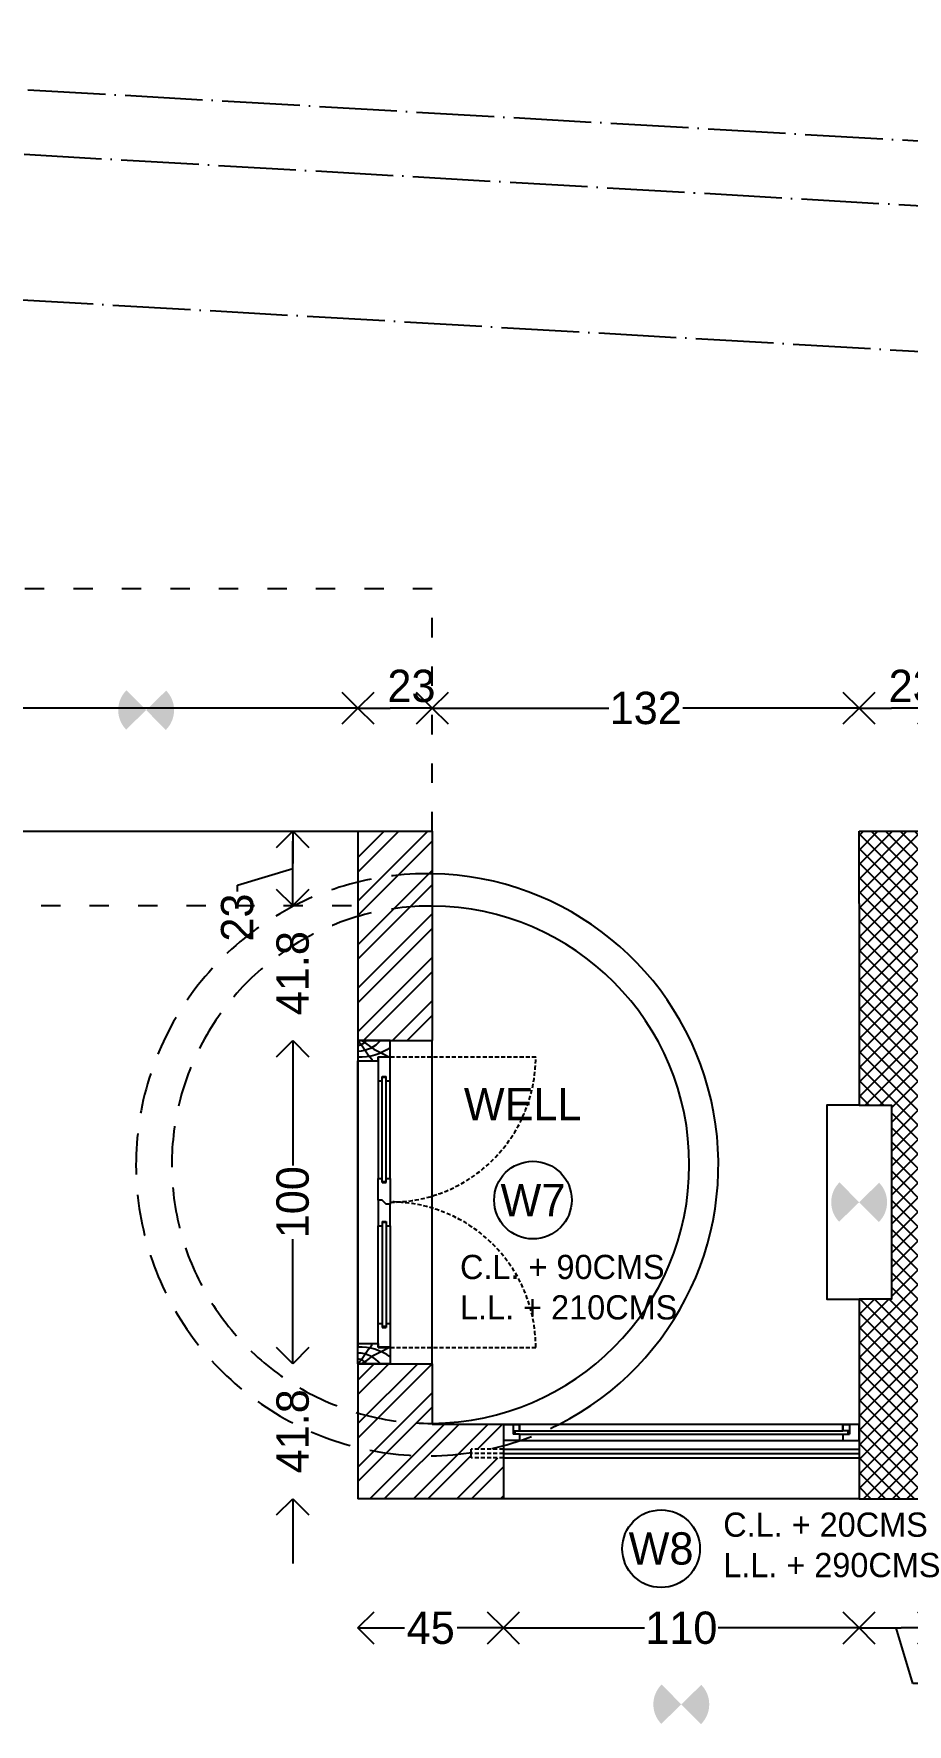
# Model space of a CAD drawing. Header units: metres. Extents: x -16 to 65907, y -5261 to 15511.
# Drawn here: x 19813 to 20083, y 5192 to 5715 of the extents above; entities that cross this region are included whole.
import ezdxf

# ---------------------------------------------------------------- set-up
doc = ezdxf.new("R2010")
doc.units = ezdxf.units.M
doc.header["$PDMODE"] = 67
doc.header["$PDSIZE"] = -5
for name, pattern in [('ACAD_ISO03W100', [30, 12, -18]), ('ACAD_ISO04W100', [30, 24, -3, 0, -3]), ('DASHED', [19.05, 12.7, -6.35])]:
    doc.linetypes.add(name, pattern=pattern)
doc.layers.get('0').update_dxf_attribs({"color": 6})
for name, color, linetype in [('BC-BOUNDARY', 3, 'ACAD_ISO04W100'), ('BC-CILL', 23, 'Continuous'), ('BC-ELEC_FIT', 10, 'Continuous'), ('BC-GREYCOLOR', 8, 'Continuous'), ('BC-HATCH', 8, 'Continuous'), ('BC-JOINERY', 93, 'Continuous'), ('BC-TEXT', 7, 'Continuous'), ('BC-WALLS', 1, 'Continuous'), ('BC-WHITECOLOR', 7, 'Continuous')]:
    doc.layers.add(name, color=color, linetype=linetype)
doc.layers.get('BC-ELEC_FIT').off()
doc.styles.add('BC-1IN50-1', font='FreeSans.ttf', dxfattribs={"height": 10})
doc.dimstyles.new('BC-1IN50-1', dxfattribs={"dimtxt": 10, "dimasz": 10, "dimexe": 0.18, "dimexo": 0.0625, "dimgap": 1, "dimtad": 0, "dimdec": 1, "dimzin": 12, "dimdsep": 46, "dimtxsty": 'BC-1IN50-1', "dimblk": 'OPEN90', "dimcen": 0.09, "dimse1": 1, "dimse2": 1, "dimclrd": 8, "dimclre": 256, "dimclrt": 7, "dimadec": 0, "dimazin": 0, "dimtfac": 1, "dimtdec": 0, "dimtofl": 0, "dimtmove": 1, "dimatfit": 3, "dimfxl": 1, "dimtolj": 1, "dimtzin": 0, "dimlwd": -3, "dimarcsym": 0})

# ---------------------------------------------------------------- blocks, each defined once
blk = doc.blocks.new('BC-JN-FRAME-SIDE')
at = {"layer": 'BC-HATCH'}
for points in [[(0, -3.87), (-1.06, -2.29), (-2.66, -0.06), (-4.24, 2.97), (-5, 4.54)], [(-0.01, -5), (-1.62, -3.74), (-4.39, -1.84), (-5.78, -0.75), (-6.25, -0.66)]]:
    blk.add_lwpolyline(points, dxfattribs=at)
for centre, radius, start, end in [((10.75, -4.4), 15.93, 143.8447, 182.1637), ((5.98, -5.2), 9.31, 129.9112, 178.7469), ((2.65, -5.73), 4.3, 128.027, 170.1852)]:
    blk.add_arc(centre, radius, start, end, dxfattribs=at)
at = {"layer": 'BC-JOINERY'}
for p, q in [((-6.25, -5), (-6.25, 1.25)), ((-6.25, 1.25), (-5, 1.25)), ((-5, 1.25), (-5, 5)), ((-5, 5), (0, 5)), ((0, 5), (0, -5)), ((0, -5), (-6.25, -5))]:
    blk.add_line(p, q, dxfattribs=at)
blk = doc.blocks.new('_OPEN90')
at = {"color": 0, "linetype": 'ByBlock'}
for p, q in [((0, 0), (-1, 0)), ((-0.5, 0.5), (0, 0)), ((0, 0), (-0.5, -0.5))]:
    blk.add_line(p, q, dxfattribs=at)
blk = doc.blocks.new('*D1252')
at = {"layer": 'BC-TEXT', "color": 8, "linetype": 'Continuous', "lineweight": -3}
blk.add_line((20081.38, 5505.89), (20078.38, 5505.89), dxfattribs=at)
at = {"layer": 'Defpoints', "color": 0}
for p in [(20068.38, 5505.89), (20068.38, 5467.79), (20091.38, 5445.78)]:
    blk.add_point(p, dxfattribs=at)
at = {"layer": 'BC-TEXT', "color": 8, "lineweight": -3, "xscale": 10, "yscale": 10, "zscale": 10, "rotation": 180}
blk.add_blockref('_OPEN90', (20068.38, 5505.89), dxfattribs=at)
at = {"layer": 'BC-TEXT', "color": 8, "lineweight": -3, "xscale": 10, "yscale": 10, "zscale": 10}
blk.add_blockref('_OPEN90', (20091.38, 5505.89), dxfattribs=at)
at = {"layer": 'BC-TEXT', "color": 7, "insert": (20084.93, 5512.72), "char_height": 10, "attachment_point": 5, "style": 'BC-1IN50-1'}
blk.add_mtext('\\A1;23', dxfattribs=at)
blk = doc.blocks.new('*D1253')
at = {"layer": 'BC-TEXT', "color": 8, "linetype": 'Continuous', "lineweight": -3}
for p, q in [((19946.38, 5505.89), (19990.95, 5505.89)), ((20058.38, 5505.89), (20013.81, 5505.89))]:
    blk.add_line(p, q, dxfattribs=at)
at = {"layer": 'Defpoints', "color": 0}
for p in [(19936.38, 5505.89), (19936.38, 5467.79), (20068.38, 5467.79)]:
    blk.add_point(p, dxfattribs=at)
at = {"layer": 'BC-TEXT', "color": 8, "lineweight": -3, "xscale": 10, "yscale": 10, "zscale": 10, "rotation": 180}
blk.add_blockref('_OPEN90', (19936.38, 5505.89), dxfattribs=at)
at = {"layer": 'BC-TEXT', "color": 8, "lineweight": -3, "xscale": 10, "yscale": 10, "zscale": 10}
blk.add_blockref('_OPEN90', (20068.38, 5505.89), dxfattribs=at)
at = {"layer": 'BC-TEXT', "color": 7, "insert": (20002.38, 5505.89), "char_height": 10, "attachment_point": 5, "style": 'BC-1IN50-1'}
blk.add_mtext('\\A1;132', dxfattribs=at)
blk = doc.blocks.new('*D1254')
at = {"layer": 'BC-TEXT', "color": 8, "linetype": 'Continuous', "lineweight": -3}
blk.add_line((19926.38, 5505.89), (19923.38, 5505.89), dxfattribs=at)
at = {"layer": 'Defpoints', "color": 0}
for p in [(19913.38, 5505.89), (19913.38, 5467.79), (19936.38, 5467.79)]:
    blk.add_point(p, dxfattribs=at)
at = {"layer": 'BC-TEXT', "color": 8, "lineweight": -3, "xscale": 10, "yscale": 10, "zscale": 10, "rotation": 180}
blk.add_blockref('_OPEN90', (19913.38, 5505.89), dxfattribs=at)
at = {"layer": 'BC-TEXT', "color": 8, "lineweight": -3, "xscale": 10, "yscale": 10, "zscale": 10}
blk.add_blockref('_OPEN90', (19936.38, 5505.89), dxfattribs=at)
at = {"layer": 'BC-TEXT', "color": 7, "insert": (19929.93, 5512.72), "char_height": 10, "attachment_point": 5, "style": 'BC-1IN50-1'}
blk.add_mtext('\\A1;23', dxfattribs=at)
blk = doc.blocks.new('*D1255')
at = {"layer": 'BC-TEXT', "color": 8, "linetype": 'Continuous', "lineweight": -3}
for p, q in [((19615.38, 5505.89), (19747.45, 5505.89)), ((19903.38, 5505.89), (19771.3, 5505.89))]:
    blk.add_line(p, q, dxfattribs=at)
at = {"layer": 'Defpoints', "color": 0}
for p in [(19605.38, 5505.89), (19605.38, 5467.79), (19913.38, 5467.79)]:
    blk.add_point(p, dxfattribs=at)
at = {"layer": 'BC-TEXT', "color": 8, "lineweight": -3, "xscale": 10, "yscale": 10, "zscale": 10, "rotation": 180}
blk.add_blockref('_OPEN90', (19605.38, 5505.89), dxfattribs=at)
at = {"layer": 'BC-TEXT', "color": 8, "lineweight": -3, "xscale": 10, "yscale": 10, "zscale": 10}
blk.add_blockref('_OPEN90', (19913.38, 5505.89), dxfattribs=at)
at = {"layer": 'BC-TEXT', "color": 7, "insert": (19759.38, 5505.89), "char_height": 10, "attachment_point": 5, "style": 'BC-1IN50-1'}
blk.add_mtext('\\A1;308', dxfattribs=at)
blk = doc.blocks.new('*D1265')
at = {"layer": 'BC-TEXT', "color": 8, "linetype": 'Continuous', "lineweight": -3}
for p, q in [((19923.38, 5221.3), (19927.74, 5221.3)), ((19948.38, 5221.3), (19944.02, 5221.3))]:
    blk.add_line(p, q, dxfattribs=at)
at = {"layer": 'Defpoints', "color": 0}
for p in [(19913.38, 5261.27), (19958.38, 5261.27), (19958.38, 5221.3)]:
    blk.add_point(p, dxfattribs=at)
at = {"layer": 'BC-TEXT', "color": 8, "lineweight": -3, "xscale": 10, "yscale": 10, "zscale": 10, "rotation": 180}
blk.add_blockref('_OPEN90', (19913.38, 5221.3), dxfattribs=at)
at = {"layer": 'BC-TEXT', "color": 8, "lineweight": -3, "xscale": 10, "yscale": 10, "zscale": 10}
blk.add_blockref('_OPEN90', (19958.38, 5221.3), dxfattribs=at)
at = {"layer": 'BC-TEXT', "color": 7, "insert": (19935.88, 5221.3), "char_height": 10, "attachment_point": 5, "style": 'BC-1IN50-1'}
blk.add_mtext('\\A1;45', dxfattribs=at)
blk = doc.blocks.new('*D1266')
at = {"layer": 'BC-TEXT', "color": 8, "linetype": 'Continuous', "lineweight": -3}
for p, q in [((19968.38, 5221.3), (20001.97, 5221.3)), ((20058.38, 5221.3), (20024.78, 5221.3))]:
    blk.add_line(p, q, dxfattribs=at)
at = {"layer": 'Defpoints', "color": 0}
for p in [(19958.38, 5261.27), (20068.38, 5261.27), (20068.38, 5221.3)]:
    blk.add_point(p, dxfattribs=at)
at = {"layer": 'BC-TEXT', "color": 8, "lineweight": -3, "xscale": 10, "yscale": 10, "zscale": 10, "rotation": 180}
blk.add_blockref('_OPEN90', (19958.38, 5221.3), dxfattribs=at)
at = {"layer": 'BC-TEXT', "color": 8, "lineweight": -3, "xscale": 10, "yscale": 10, "zscale": 10}
blk.add_blockref('_OPEN90', (20068.38, 5221.3), dxfattribs=at)
at = {"layer": 'BC-TEXT', "color": 7, "insert": (20013.38, 5221.3), "char_height": 10, "attachment_point": 5, "style": 'BC-1IN50-1'}
blk.add_mtext('\\A1;110', dxfattribs=at)
blk = doc.blocks.new('*D1267')
at = {"layer": 'BC-TEXT', "color": 8, "linetype": 'Continuous', "lineweight": -3}
for p, q in [((20078.38, 5221.3), (20081.38, 5221.3)), ((20085.02, 5204.15), (20079.88, 5221.3)), ((20087.02, 5204.15), (20085.02, 5204.15))]:
    blk.add_line(p, q, dxfattribs=at)
at = {"layer": 'Defpoints', "color": 0}
for p in [(20091.38, 5272.77), (20068.38, 5261.27), (20091.38, 5221.3)]:
    blk.add_point(p, dxfattribs=at)
at = {"layer": 'BC-TEXT', "color": 8, "lineweight": -3, "xscale": 10, "yscale": 10, "zscale": 10, "rotation": 180}
blk.add_blockref('_OPEN90', (20068.38, 5221.3), dxfattribs=at)
at = {"layer": 'BC-TEXT', "color": 8, "lineweight": -3, "xscale": 10, "yscale": 10, "zscale": 10}
blk.add_blockref('_OPEN90', (20091.38, 5221.3), dxfattribs=at)
at = {"layer": 'BC-TEXT', "color": 7, "insert": (20095.07, 5204.15), "char_height": 10, "attachment_point": 5, "style": 'BC-1IN50-1'}
blk.add_mtext('\\A1;23', dxfattribs=at)
blk = doc.blocks.new('*D1269')
at = {"layer": 'BC-TEXT', "color": 8, "linetype": 'Continuous', "lineweight": -3}
for p, q in [((19893.23, 5313.03), (19893.23, 5323.03)), ((19893.23, 5251.27), (19893.23, 5241.27))]:
    blk.add_line(p, q, dxfattribs=at)
at = {"layer": 'Defpoints', "color": 0}
for p in [(19893.23, 5303.03), (19913.38, 5303.03), (19913.38, 5261.27)]:
    blk.add_point(p, dxfattribs=at)
at = {"layer": 'BC-TEXT', "color": 8, "lineweight": -3, "xscale": 10, "yscale": 10, "zscale": 10}
for p, rotation in [((19893.23, 5303.03), 270), ((19893.23, 5261.27), 90)]:
    blk.add_blockref('_OPEN90', p, dxfattribs=dict(at, rotation=rotation))
at = {"layer": 'BC-TEXT', "color": 7, "insert": (19893.23, 5282.15), "char_height": 10, "attachment_point": 5, "rotation": 90, "style": 'BC-1IN50-1'}
blk.add_mtext('\\A1;41.8', dxfattribs=at)
blk = doc.blocks.new('*D1270')
at = {"layer": 'BC-TEXT', "color": 8, "linetype": 'Continuous', "lineweight": -3}
for p, q in [((19893.23, 5393.03), (19893.23, 5364.43)), ((19893.23, 5313.03), (19893.23, 5341.62))]:
    blk.add_line(p, q, dxfattribs=at)
at = {"layer": 'Defpoints', "color": 0}
for p in [(19893.23, 5403.03), (19913.38, 5403.03), (19913.38, 5303.03)]:
    blk.add_point(p, dxfattribs=at)
at = {"layer": 'BC-TEXT', "color": 8, "lineweight": -3, "xscale": 10, "yscale": 10, "zscale": 10}
for p, rotation in [((19893.23, 5403.03), 90), ((19893.23, 5303.03), 270)]:
    blk.add_blockref('_OPEN90', p, dxfattribs=dict(at, rotation=rotation))
at = {"layer": 'BC-TEXT', "color": 7, "insert": (19893.23, 5353.03), "char_height": 10, "attachment_point": 5, "rotation": 90, "style": 'BC-1IN50-1'}
blk.add_mtext('\\A1;100', dxfattribs=at)
blk = doc.blocks.new('*D1271')
at = {"layer": 'BC-TEXT', "color": 8, "linetype": 'Continuous', "lineweight": -3}
for p, q in [((19893.23, 5454.79), (19893.23, 5464.79)), ((19893.23, 5393.03), (19893.23, 5383.03))]:
    blk.add_line(p, q, dxfattribs=at)
at = {"layer": 'Defpoints', "color": 0}
for p in [(19893.23, 5444.79), (19913.38, 5444.79), (19913.38, 5403.03)]:
    blk.add_point(p, dxfattribs=at)
at = {"layer": 'BC-TEXT', "color": 8, "lineweight": -3, "xscale": 10, "yscale": 10, "zscale": 10}
for p, rotation in [((19893.23, 5444.79), 270), ((19893.23, 5403.03), 90)]:
    blk.add_blockref('_OPEN90', p, dxfattribs=dict(at, rotation=rotation))
at = {"layer": 'BC-TEXT', "color": 7, "insert": (19893.23, 5423.91), "char_height": 10, "attachment_point": 5, "rotation": 90, "style": 'BC-1IN50-1'}
blk.add_mtext('\\A1;41.8', dxfattribs=at)
blk = doc.blocks.new('*D1272')
at = {"layer": 'BC-TEXT', "color": 8, "linetype": 'Continuous', "lineweight": -3}
for p, q in [((19876.08, 5451.15), (19893.23, 5456.29)), ((19893.23, 5454.79), (19893.23, 5457.79)), ((19876.08, 5449.15), (19876.08, 5451.15))]:
    blk.add_line(p, q, dxfattribs=at)
at = {"layer": 'Defpoints', "color": 0}
for p in [(19893.23, 5467.79), (19913.38, 5467.79), (19913.38, 5444.79)]:
    blk.add_point(p, dxfattribs=at)
at = {"layer": 'BC-TEXT', "color": 8, "lineweight": -3, "xscale": 10, "yscale": 10, "zscale": 10}
for p, rotation in [((19893.23, 5467.79), 90), ((19893.23, 5444.79), 270)]:
    blk.add_blockref('_OPEN90', p, dxfattribs=dict(at, rotation=rotation))
at = {"layer": 'BC-TEXT', "color": 7, "insert": (19876.08, 5441.1), "char_height": 10, "attachment_point": 5, "rotation": 90, "style": 'BC-1IN50-1'}
blk.add_mtext('\\A1;23', dxfattribs=at)
blk = doc.blocks.new('ele_ceiling')
at = {"layer": 'BC-WALLS'}
h = blk.add_hatch(color=256, dxfattribs=at)
edge = h.paths.add_edge_path()
edge.add_ellipse((0, 0), major_axis=(-10.05, 10.05), ratio=1, start_angle=179.75371, end_angle=269.22334)
edge.add_line((10.18, 9.91), (0, 0))
edge.add_line((0, 0), (10, -10.09))
edge = h.paths.add_edge_path()
edge.add_line((0, 0), (-10, 10.09))
edge.add_ellipse((0, 0), major_axis=(-10.05, 10.05), ratio=1, start_angle=-0.24629, end_angle=89.22334)
edge.add_line((-10.18, -9.91), (0, 0))
blk = doc.blocks.new('ele_ceiling_box')
at = {"layer": 'BC-WALLS'}
h = blk.add_hatch(color=256, dxfattribs=at)
edge = h.paths.add_edge_path()
edge.add_ellipse((0, 0), major_axis=(-6.11, 6.11), ratio=1, start_angle=179.7537, end_angle=269.2233)
edge.add_line((6.19, 6.03), (0, 0))
edge.add_line((0, 0), (6.08, -6.13))
edge = h.paths.add_edge_path()
edge.add_line((0, 0), (-6.08, 6.13))
edge.add_ellipse((0, 0), major_axis=(-6.11, 6.11), ratio=1, start_angle=359.7537, end_angle=449.2233)
edge.add_line((-6.19, -6.03), (0, 0))

msp = doc.modelspace()

# ---------------------------------------------------------------- hatches: boundary and pattern name
at = {"layer": 'BC-HATCH', "linetype": 'Continuous'}
h = msp.add_hatch(dxfattribs=at)
h.set_pattern_fill('ANSI32', color=256, style=0)
h.paths.add_polyline_path([(19936.377, 5403.029), (19936.377, 5467.793), (19913.377, 5467.793), (19913.377, 5403.029), (19914.508, 5403.029), (19916.03, 5403.029), (19920.317, 5403.029), (19923.377, 5403.029)])
h.paths.add_polyline_path([(19958.377, 5276.609), (19958.377, 5284.266), (19936.377, 5284.266), (19936.377, 5303.029), (19923.377, 5303.029), (19920.317, 5303.029), (19916.03, 5303.029), (19914.508, 5303.029), (19913.377, 5303.029), (19913.377, 5261.266), (19958.377, 5261.266), (19958.377, 5273.922), (19948.377, 5273.922), (19948.377, 5276.609)])
h.paths.add_polyline_path([(19943.84, 5297.328), (19984.828, 5297.328), (19984.828, 5282.328), (19943.84, 5282.328)], flags=9)
h = msp.add_hatch(dxfattribs=at)
h.set_pattern_fill('ANSI37', color=256, style=0)
h.paths.add_polyline_path([(20091.377, 5261.266), (20091.377, 5467.793), (20068.377, 5467.793), (20068.377, 5445.493), (20068.377, 5383.029), (20078.377, 5383.029), (20078.377, 5323.029), (20068.377, 5323.029), (20068.377, 5284.266), (20068.377, 5261.266)])

# ---------------------------------------------------------------- linework, layer by layer
msp.add_line((20068.377, 5261.266), (20068.377, 5261.266))
at = {"linetype": 'DASHED'}
for centre, radius, start, end in [((19934.795, 5364.611), 90.057, 88.99295, 296.85349), ((19935.83, 5364.631), 80.025, 89.60815, 270.39185)]:
    msp.add_arc(centre, radius, start, end, dxfattribs=at)
for centre, radius, start, end in [((19934.795, 5364.611), 90.057, 296.85349, 88.99295), ((19935.83, 5364.631), 80.025, 270.39185, 89.60815)]:
    msp.add_arc(centre, radius, start, end)
at = {"layer": 'BC-BOUNDARY'}
for p, q in [((19510.798, 5714.542), (20541.169, 5655.265)), ((19509.649, 5694.575), (20540.02, 5635.298)), ((19507.064, 5649.649), (20537.435, 5590.372))]:
    msp.add_line(p, q, dxfattribs=at)
at = {"layer": 'BC-CILL'}
for p, q in [((19936.377, 5303.029), (19936.377, 5403.029)), ((19913.377, 5398.229), (19913.377, 5307.929)), ((20068.377, 5284.266), (19958.377, 5284.266)), ((20068.377, 5261.266), (19958.377, 5261.266))]:
    msp.add_line(p, q, dxfattribs=at)
at = {"layer": 'BC-CILL', "flags": 128}
msp.add_lwpolyline([(20068.377, 5383.029), (20058.377, 5383.029), (20058.377, 5323.029), (20068.377, 5323.029)], dxfattribs=at)
at = {"layer": 'BC-GREYCOLOR', "linetype": 'ACAD_ISO03W100', "ltscale": 0.5}
for p, q in [((19936.377, 5542.793), (19582.377, 5542.793)), ((19936.377, 5467.793), (19936.377, 5542.793))]:
    msp.add_line(p, q, dxfattribs=at)
at = {"layer": 'BC-GREYCOLOR', "linetype": 'DASHED', "ltscale": 0.1}
for p, q in [((19923.377, 5398.029), (19968.366, 5398.029)), ((19923.377, 5308.129), (19968.366, 5308.129)), ((19958.377, 5276.609), (19948.377, 5276.609)), ((19948.377, 5273.922), (19948.377, 5276.609)), ((19958.377, 5275.266), (19948.377, 5275.266)), ((19958.377, 5273.922), (19948.377, 5273.922))]:
    msp.add_line(p, q, dxfattribs=at)
at = {"layer": 'BC-GREYCOLOR', "ltscale": 0.1}
for p, q in [((20063.377, 5284.266), (19963.377, 5284.266)), ((19963.377, 5279.266), (20063.377, 5279.266))]:
    msp.add_line(p, q, dxfattribs=at)
at = {"layer": 'BC-GREYCOLOR', "linetype": 'DASHED', "ltscale": 0.1}
for centre, start, end in [((19923.377, 5398.029), 270, 0), ((19923.377, 5308.129), 0, 90)]:
    msp.add_arc(centre, 44.989, start, end, dxfattribs=at)
at = {"layer": 'BC-JOINERY'}
for p, q in [((19920.877, 5391.879), (19922.127, 5391.879)), ((19922.127, 5391.629), (19920.877, 5391.629)), ((19922.127, 5359.367), (19920.877, 5359.367)), ((19920.877, 5359.117), (19922.127, 5359.117)), ((19920.877, 5347.017), (19922.127, 5347.017)), ((19922.127, 5346.767), (19920.877, 5346.767)), ((19922.127, 5314.529), (19920.877, 5314.529)), ((19920.877, 5314.279), (19922.127, 5314.279))]:
    msp.add_line(p, q, dxfattribs=at)
for points in [[(19922.127, 5390.629), (19923.377, 5390.629), (19923.377, 5397.929), (19919.627, 5397.929), (19919.627, 5390.629), (19920.877, 5390.629)], [(19919.627, 5353.704), (19919.627, 5360.367), (19920.877, 5360.367)], [(19922.127, 5360.367), (19922.196, 5360.367), (19922.59, 5360.367), (19923.377, 5360.367), (19923.377, 5352.454)], [(19922.127, 5345.767), (19923.377, 5345.767), (19923.377, 5352.454), (19922.127, 5352.454), (19920.877, 5353.704), (19919.627, 5353.704)], [(19919.627, 5353.704), (19919.627, 5345.767), (19920.877, 5345.767)], [(19922.127, 5315.529), (19923.377, 5315.529), (19923.377, 5308.229), (19919.627, 5308.229), (19919.627, 5315.529), (19920.877, 5315.529)]]:
    msp.add_lwpolyline(points, dxfattribs=at)
at = {"layer": 'BC-TEXT', "linetype": 'Continuous'}
for centre in [(19967.497, 5353.69), (20007.122, 5245.833)]:
    msp.add_circle(centre, 12, dxfattribs=at)
at = {"layer": 'BC-WALLS'}
for p, q in [((19913.377, 5467.793), (19913.377, 5403.029)), ((19913.377, 5467.793), (19936.377, 5467.793)), ((19936.377, 5467.793), (19936.377, 5403.029)), ((20068.377, 5467.793), (20091.377, 5467.793)), ((20068.377, 5445.493), (20068.377, 5467.793)), ((20068.377, 5445.493), (20068.377, 5383.029)), ((19913.377, 5403.029), (19936.377, 5403.029)), ((20068.377, 5323.029), (20068.377, 5284.266)), ((19913.377, 5303.029), (19936.377, 5303.029)), ((19913.377, 5303.029), (19913.377, 5261.266)), ((19936.377, 5303.029), (19936.377, 5284.266)), ((19958.377, 5284.266), (19936.377, 5284.266)), ((19958.377, 5284.266), (19958.377, 5261.266)), ((20068.377, 5284.266), (20068.377, 5261.266)), ((20068.377, 5284.266), (20068.377, 5284.266)), ((19958.377, 5261.266), (19913.377, 5261.266)), ((20068.377, 5261.266), (20204.377, 5261.266))]:
    msp.add_line(p, q, dxfattribs=at)
msp.add_lwpolyline([(20068.377, 5383.029), (20078.377, 5383.029), (20078.377, 5323.029), (20068.377, 5323.029)], dxfattribs=at)
at = {"layer": 'BC-WHITECOLOR'}
for p, q in [((19605.377, 5467.793), (19913.377, 5467.793)), ((19913.377, 5309.379), (19913.377, 5396.779)), ((19919.627, 5390.629), (19919.627, 5360.367)), ((19920.877, 5359.117), (19920.877, 5391.879)), ((19922.127, 5359.117), (19922.127, 5391.879)), ((19923.377, 5360.367), (19923.377, 5390.629)), ((19919.627, 5315.529), (19919.627, 5345.767)), ((19920.877, 5347.017), (19920.877, 5314.279)), ((19922.127, 5347.017), (19922.127, 5314.279)), ((19923.377, 5345.767), (19923.377, 5315.529)), ((19958.377, 5284.266), (19963.377, 5284.266)), ((19963.377, 5284.266), (19963.377, 5282.266)), ((20063.377, 5284.266), (20063.377, 5282.266)), ((20068.377, 5284.266), (20063.377, 5284.266)), ((20068.377, 5279.266), (20068.377, 5284.266)), ((19963.377, 5279.266), (19958.377, 5279.266)), ((19961.377, 5282.266), (19961.377, 5281.266)), ((19963.377, 5281.266), (19961.377, 5281.266)), ((19961.877, 5282.266), (19961.877, 5281.266)), ((19963.377, 5282.266), (20063.377, 5282.266)), ((19963.377, 5281.266), (20063.377, 5281.266)), ((19963.377, 5281.266), (19963.377, 5279.266)), ((20063.377, 5281.266), (20065.377, 5281.266)), ((20063.377, 5281.266), (20063.377, 5279.266)), ((20063.377, 5279.266), (20068.377, 5279.266)), ((20064.877, 5282.266), (20064.877, 5281.266)), ((20065.377, 5282.266), (20065.377, 5281.266)), ((19958.377, 5276.609), (20068.377, 5276.609)), ((19958.377, 5275.266), (20068.377, 5275.266)), ((19958.377, 5273.922), (20068.377, 5273.922))]:
    msp.add_line(p, q, dxfattribs=at)
at = {"layer": 'BC-WHITECOLOR', "linetype": 'ACAD_ISO03W100', "ltscale": 0.5}
msp.add_line((19605.377, 5444.793), (19913.377, 5444.793), dxfattribs=at)
at = {"layer": 'BC-WHITECOLOR'}
for points in [[(19963.377, 5282.266), (19963.377, 5284.266), (19961.377, 5284.266), (19961.377, 5282.266)], [(20063.377, 5282.266), (20063.377, 5284.266), (20065.377, 5284.266), (20065.377, 5282.266)]]:
    msp.add_lwpolyline(points, close=True, dxfattribs=at)

# ---------------------------------------------------------------- block references
at = {"layer": 'BC-ELEC_FIT', "linetype": 'Continuous', "rotation": 180.000000000024}
msp.add_blockref('ele_ceiling_box', (19847.877, 5505.293), dxfattribs=at)
at = {"layer": 'BC-ELEC_FIT', "xscale": 0.6079999999783468, "yscale": 0.6080000000001746, "zscale": 0.6080000000000001}
msp.add_blockref('ele_ceiling', (20068.377, 5353.029), dxfattribs=at)
at = {"layer": 'BC-ELEC_FIT', "linetype": 'Continuous'}
msp.add_blockref('ele_ceiling_box', (20013.377, 5197.666), dxfattribs=at)
at = {"layer": 'BC-JOINERY', "xscale": -1, "rotation": 270}
msp.add_blockref('BC-JN-FRAME-SIDE', (19918.377, 5403.029), dxfattribs=at)
at = {"layer": 'BC-JOINERY', "rotation": 270}
msp.add_blockref('BC-JN-FRAME-SIDE', (19918.377, 5303.029), dxfattribs=at)

# ---------------------------------------------------------------- texts
at = {"layer": 'BC-TEXT', "style": 'BC-1IN50-1'}
for s, insert, char_height, width, attachment_point in [('{\\fUbuntu|b0|i0|c0|p34;{\\C7;WELL}}', (19964.334, 5383.405), 10, 156.4473, 5), ('{\\pxqc;{\\C7;W7}}', (19967.497, 5353.69), 10, 33.3881, 5), ('{\\pxql;\\fUbuntu|b0|i0|c0|p34;{\\C7;C.L. + 90CMS\\PL.L. + 210CMS}}', (19944.951, 5326.695), 7.5, 105.17023, 4), ('{\\pxql;\\fUbuntu|b0|i0|c0|p34;{\\C7;C.L. + 20CMS\\PL.L. + 290CMS}}', (20026.35, 5246.966), 7.5, 105.17023, 4), ('{\\pxqc;{\\C7;W8}}', (20007.122, 5245.833), 10, 33.3881, 5)]:
    msp.add_mtext(s, dxfattribs=dict(at, insert=insert, char_height=char_height, width=width, attachment_point=attachment_point))

# ---------------------------------------------------------------- dimensions: what is measured, and where the dimension line sits
at = {"layer": 'BC-TEXT', "linetype": 'Continuous'}
for base, p1, p2, picture, middle in [((19913.377, 5505.886), (19936.377, 5467.793), (19913.377, 5467.793), '*D1254', (19929.929, 5512.724)), ((20068.377, 5505.886), (20091.377, 5445.778), (20068.377, 5467.793), '*D1252', (20084.929, 5512.724)), ((19605.377, 5505.886), (19913.377, 5467.793), (19605.377, 5467.793), '*D1255', (19759.377, 5505.886)), ((20068.377, 5221.299), (19958.377, 5261.266), (20068.377, 5261.266), '*D1266', (20013.377, 5221.299))]:
    dim = msp.add_linear_dim(base=base, p1=p1, p2=p2, dimstyle='BC-1IN50-1', dxfattribs=at)
    dim.commit()
    dim.dimension.update_dxf_attribs({"geometry": picture, "text_midpoint": middle})
for base, p1, p2, picture, middle in [((19936.377, 5505.886), (20068.377, 5467.793), (19936.377, 5467.793), '*D1253', (20002.377, 5505.886)), ((20091.377, 5221.299), (20068.377, 5261.266), (20091.377, 5272.766), '*D1267', (20088.023, 5204.146)), ((19958.377, 5221.299), (19913.377, 5261.266), (19958.377, 5261.266), '*D1265', (19935.877, 5221.299))]:
    dim = msp.add_linear_dim(base=base, p1=p1, p2=p2, dimstyle='BC-1IN50-1', override={"dimlfac": 1}, dxfattribs=at)
    dim.commit()
    dim.dimension.update_dxf_attribs({"geometry": picture, "text_midpoint": middle})
for base, p1, p2, picture, middle in [((19893.231, 5467.793), (19913.377, 5444.793), (19913.377, 5467.793), '*D1272', (19876.077, 5448.147)), ((19893.231, 5444.793), (19913.377, 5403.029), (19913.377, 5444.793), '*D1271', (19893.231, 5423.911)), ((19893.231, 5403.029), (19913.377, 5303.029), (19913.377, 5403.029), '*D1270', (19893.231, 5353.029)), ((19893.231, 5303.029), (19913.377, 5261.266), (19913.377, 5303.029), '*D1269', (19893.231, 5282.147))]:
    dim = msp.add_linear_dim(base=base, p1=p1, p2=p2, angle=90, dimstyle='BC-1IN50-1', override={"dimlfac": 1}, dxfattribs=at)
    dim.commit()
    dim.dimension.update_dxf_attribs({"geometry": picture, "text_midpoint": middle})

doc.saveas('drawing.dxf')
